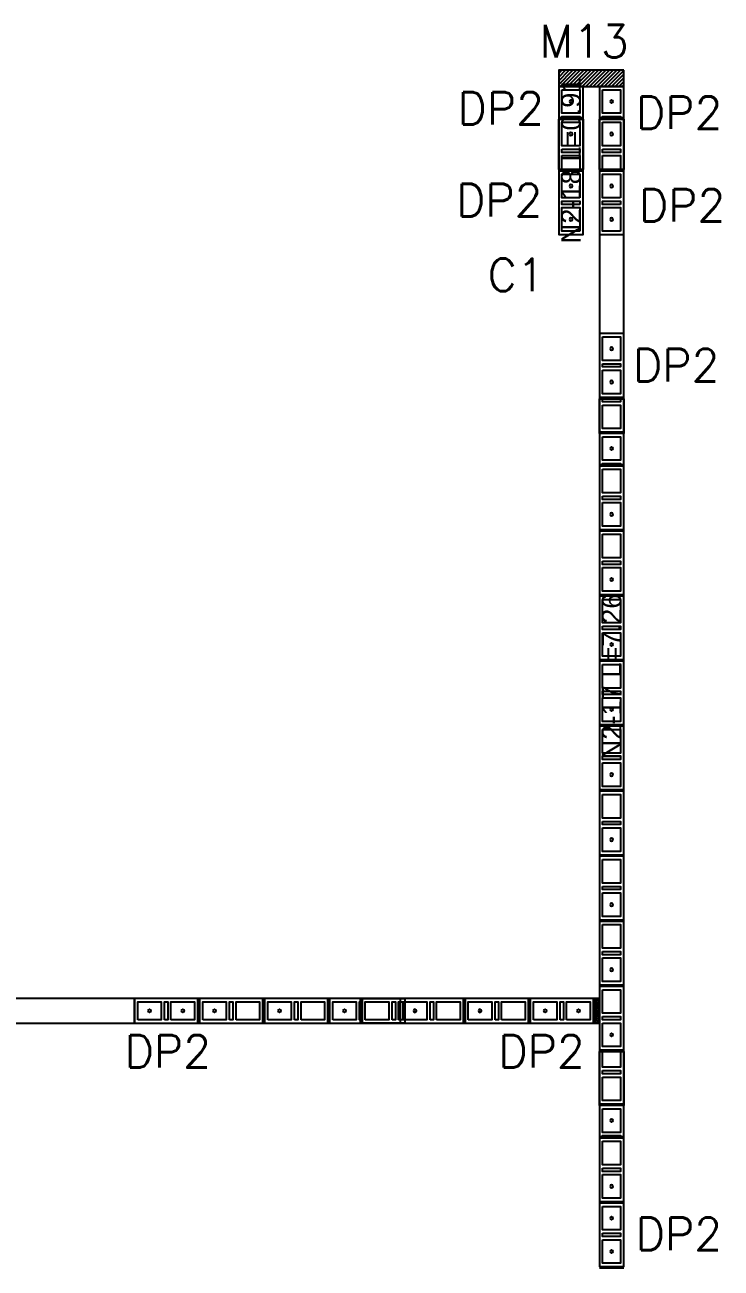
# Model space of a CAD drawing. Header units: metres. Extents: x -28.1 to 2.7, y -14.4 to 10.8.
# Drawn here: x -1.79 to 2.49, y 1.53 to 9.17 of the extents above; entities that cross this region are included whole.
import ezdxf
from ezdxf.enums import TextEntityAlignment as Align
from ezdxf.xclip import XClip

# ---------------------------------------------------------------- set-up
doc = ezdxf.new("R2010")
doc.units = ezdxf.units.M
doc.header["$XCLIPFRAME"] = 2
for name, color, linetype in [('BLOCK251', 1, 'Continuous'), ('BLOKS 008', 8, 'Continuous'), ('CUANT-MUROS-TEXTO', 7, 'Continuous'), ('hatch', 8, 'Continuous'), ('MOCHETAS 004', 4, 'Continuous'), ('N2 Muro de 15cm', 1, 'Continuous'), ('N2 Muro de 15cm - Vano puerta', 2, 'Continuous'), ('S-hatch 002', 2, 'Continuous'), ('S-text 003', 3, 'Continuous'), ('TEX5', 4, 'Continuous')]:
    doc.layers.add(name, color=color, linetype=linetype)
doc.styles.add('ROMANS', font='romans')
doc.styles.get("Standard").update_dxf_attribs({"font": 'arial.ttf'})

# ---------------------------------------------------------------- blocks, each defined once
blk = doc.blocks.new('*U29')
for points in [[(-0.075, 0.4), (0.075, 0.4), (0.075, 0.01), (-0.075, 0.01)], [(0.055, 0.38), (-0.055, 0.38), (-0.055, 0.235), (0.055, 0.235)], [(0.055, 0.215), (-0.055, 0.215), (-0.055, 0.195), (0.055, 0.195)], [(0.055, 0.175), (-0.055, 0.175), (-0.055, 0.03), (0.055, 0.03)]]:
    blk.add_lwpolyline(points, close=True)
at = {"color": 251}
blk.add_lwpolyline([(-0.075, 0), (0.075, 0)], dxfattribs=at)
at = {"color": 3}
for centre in [(0, 0.3075), (0, 0.1025)]:
    blk.add_circle(centre, 0.00953, dxfattribs=at)
blk = doc.blocks.new('*U30')
for points in [[(-0.075, 0.4), (0.075, 0.4), (0.075, 0.01), (-0.075, 0.01)], [(0.055, 0.38), (-0.055, 0.38), (-0.055, 0.235), (0.055, 0.235)], [(0.055, 0.215), (-0.055, 0.215), (-0.055, 0.195), (0.055, 0.195)], [(0.055, 0.175), (-0.055, 0.175), (-0.055, 0.03), (0.055, 0.03)]]:
    blk.add_lwpolyline(points, close=True)
at = {"color": 251}
blk.add_lwpolyline([(-0.075, 0), (0.075, 0)], dxfattribs=at)
at = {"color": 3}
blk.add_circle((0, 0.1025), 0.00953, dxfattribs=at)
blk = doc.blocks.new('*U31')
for points in [[(-0.075, 0.4), (0.075, 0.4), (0.075, 0.01), (-0.075, 0.01)], [(0.055, 0.38), (-0.055, 0.38), (-0.055, 0.235), (0.055, 0.235)], [(0.055, 0.215), (-0.055, 0.215), (-0.055, 0.195), (0.055, 0.195)], [(0.055, 0.175), (-0.055, 0.175), (-0.055, 0.03), (0.055, 0.03)]]:
    blk.add_lwpolyline(points, close=True)
at = {"color": 251}
blk.add_lwpolyline([(-0.075, 0), (0.075, 0)], dxfattribs=at)
at = {"color": 3}
blk.add_circle((0, 0.1025), 0.00953, dxfattribs=at)
blk = doc.blocks.new('*U17')
for points in [[(-0.075, 0.4), (0.075, 0.4), (0.075, 0.01), (-0.075, 0.01)], [(0.055, 0.38), (-0.055, 0.38), (-0.055, 0.235), (0.055, 0.235)], [(0.055, 0.215), (-0.055, 0.215), (-0.055, 0.195), (0.055, 0.195)], [(0.055, 0.175), (-0.055, 0.175), (-0.055, 0.03), (0.055, 0.03)]]:
    blk.add_lwpolyline(points, close=True)
blk = doc.blocks.new('*U32')
for points in [[(-0.075, 0.4), (0.075, 0.4), (0.075, 0.01), (-0.075, 0.01)], [(0.055, 0.38), (-0.055, 0.38), (-0.055, 0.235), (0.055, 0.235)], [(0.055, 0.215), (-0.055, 0.215), (-0.055, 0.195), (0.055, 0.195)], [(0.055, 0.175), (-0.055, 0.175), (-0.055, 0.03), (0.055, 0.03)]]:
    blk.add_lwpolyline(points, close=True)
at = {"color": 251}
blk.add_lwpolyline([(-0.075, 0), (0.075, 0)], dxfattribs=at)
at = {"color": 3}
blk.add_circle((0, 0.1025), 0.00953, dxfattribs=at)
blk = doc.blocks.new('*U33')
for points in [[(-0.075, 0.4), (0.075, 0.4), (0.075, 0.01), (-0.075, 0.01)], [(0.055, 0.38), (-0.055, 0.38), (-0.055, 0.235), (0.055, 0.235)], [(0.055, 0.215), (-0.055, 0.215), (-0.055, 0.195), (0.055, 0.195)], [(0.055, 0.175), (-0.055, 0.175), (-0.055, 0.03), (0.055, 0.03)]]:
    blk.add_lwpolyline(points, close=True)
at = {"color": 251}
blk.add_lwpolyline([(-0.075, 0), (0.075, 0)], dxfattribs=at)
at = {"color": 3}
blk.add_circle((0, 0.1025), 0.00953, dxfattribs=at)
blk = doc.blocks.new('*U34')
for points in [[(-0.075, 0.4), (0.075, 0.4), (0.075, 0.01), (-0.075, 0.01)], [(0.055, 0.38), (-0.055, 0.38), (-0.055, 0.235), (0.055, 0.235)], [(0.055, 0.215), (-0.055, 0.215), (-0.055, 0.195), (0.055, 0.195)], [(0.055, 0.175), (-0.055, 0.175), (-0.055, 0.03), (0.055, 0.03)]]:
    blk.add_lwpolyline(points, close=True)
at = {"color": 251}
blk.add_lwpolyline([(-0.075, 0), (0.075, 0)], dxfattribs=at)
at = {"color": 3}
blk.add_circle((0, 0.1025), 0.00953, dxfattribs=at)
blk = doc.blocks.new('*U35')
for points in [[(-0.075, 0.4), (0.075, 0.4), (0.075, 0.01), (-0.075, 0.01)], [(0.055, 0.38), (-0.055, 0.38), (-0.055, 0.235), (0.055, 0.235)], [(0.055, 0.215), (-0.055, 0.215), (-0.055, 0.195), (0.055, 0.195)], [(0.055, 0.175), (-0.055, 0.175), (-0.055, 0.03), (0.055, 0.03)]]:
    blk.add_lwpolyline(points, close=True)
at = {"color": 251}
blk.add_lwpolyline([(-0.075, 0), (0.075, 0)], dxfattribs=at)
at = {"color": 3}
blk.add_circle((0, 0.1025), 0.00953, dxfattribs=at)
blk = doc.blocks.new('*U36')
for points in [[(-0.075, 0.4), (0.075, 0.4), (0.075, 0.01), (-0.075, 0.01)], [(0.055, 0.38), (-0.055, 0.38), (-0.055, 0.235), (0.055, 0.235)], [(0.055, 0.215), (-0.055, 0.215), (-0.055, 0.195), (0.055, 0.195)], [(0.055, 0.175), (-0.055, 0.175), (-0.055, 0.03), (0.055, 0.03)]]:
    blk.add_lwpolyline(points, close=True)
at = {"color": 251}
blk.add_lwpolyline([(-0.075, 0), (0.075, 0)], dxfattribs=at)
at = {"color": 3}
blk.add_circle((0, 0.1025), 0.00953, dxfattribs=at)
blk = doc.blocks.new('*U37')
for points in [[(-0.075, 0.4), (0.075, 0.4), (0.075, 0.01), (-0.075, 0.01)], [(0.055, 0.38), (-0.055, 0.38), (-0.055, 0.235), (0.055, 0.235)], [(0.055, 0.215), (-0.055, 0.215), (-0.055, 0.195), (0.055, 0.195)], [(0.055, 0.175), (-0.055, 0.175), (-0.055, 0.03), (0.055, 0.03)]]:
    blk.add_lwpolyline(points, close=True)
at = {"color": 251}
blk.add_lwpolyline([(-0.075, 0), (0.075, 0)], dxfattribs=at)
at = {"color": 3}
blk.add_circle((0, 0.1025), 0.00953, dxfattribs=at)
blk = doc.blocks.new('*U38')
for points in [[(-0.075, 0.4), (0.075, 0.4), (0.075, 0.01), (-0.075, 0.01)], [(0.055, 0.38), (-0.055, 0.38), (-0.055, 0.235), (0.055, 0.235)], [(0.055, 0.215), (-0.055, 0.215), (-0.055, 0.195), (0.055, 0.195)], [(0.055, 0.175), (-0.055, 0.175), (-0.055, 0.03), (0.055, 0.03)]]:
    blk.add_lwpolyline(points, close=True)
at = {"color": 251}
blk.add_lwpolyline([(-0.075, 0), (0.075, 0)], dxfattribs=at)
at = {"color": 3}
blk.add_circle((0, 0.1025), 0.00953, dxfattribs=at)
blk = doc.blocks.new('*U39')
for points in [[(-0.075, 0.4), (0.075, 0.4), (0.075, 0.01), (-0.075, 0.01)], [(0.055, 0.38), (-0.055, 0.38), (-0.055, 0.235), (0.055, 0.235)], [(0.055, 0.215), (-0.055, 0.215), (-0.055, 0.195), (0.055, 0.195)], [(0.055, 0.175), (-0.055, 0.175), (-0.055, 0.03), (0.055, 0.03)]]:
    blk.add_lwpolyline(points, close=True)
at = {"color": 251}
blk.add_lwpolyline([(-0.075, 0), (0.075, 0)], dxfattribs=at)
at = {"color": 3}
blk.add_circle((0, 0.1025), 0.00953, dxfattribs=at)
blk = doc.blocks.new('*U40')
for points in [[(-0.075, 0.4), (0.075, 0.4), (0.075, 0.21), (-0.075, 0.21)], [(0.055, 0.38), (-0.055, 0.38), (-0.055, 0.235), (0.055, 0.235)]]:
    blk.add_lwpolyline(points, close=True)
at = {"color": 251}
blk.add_lwpolyline([(-0.075, 0.2), (0.075, 0.2)], dxfattribs=at)
blk.add_lwpolyline([(0.055, 0.21), (0.055, 0.215), (-0.055, 0.215), (-0.055, 0.21)])
at = {"color": 3}
blk.add_circle((0, 0.3075), 0.00953, dxfattribs=at)
blk = doc.blocks.new('*U41')
for points in [[(-0.075, 0.4), (0.075, 0.4), (0.075, 0.01), (-0.075, 0.01)], [(0.055, 0.38), (-0.055, 0.38), (-0.055, 0.235), (0.055, 0.235)], [(0.055, 0.215), (-0.055, 0.215), (-0.055, 0.195), (0.055, 0.195)], [(0.055, 0.175), (-0.055, 0.175), (-0.055, 0.03), (0.055, 0.03)]]:
    blk.add_lwpolyline(points, close=True)
at = {"color": 251}
blk.add_lwpolyline([(-0.075, 0), (0.075, 0)], dxfattribs=at)
at = {"color": 3}
for centre in [(0, 0.3075), (0, 0.1025)]:
    blk.add_circle(centre, 0.00953, dxfattribs=at)
blk = doc.blocks.new('*U42')
for points in [[(-0.075, 0.4), (0.075, 0.4), (0.075, 0.01), (-0.075, 0.01)], [(0.055, 0.38), (-0.055, 0.38), (-0.055, 0.235), (0.055, 0.235)], [(0.055, 0.215), (-0.055, 0.215), (-0.055, 0.195), (0.055, 0.195)], [(0.055, 0.175), (-0.055, 0.175), (-0.055, 0.03), (0.055, 0.03)]]:
    blk.add_lwpolyline(points, close=True)
at = {"color": 251}
blk.add_lwpolyline([(-0.075, 0), (0.075, 0)], dxfattribs=at)
at = {"color": 3}
for centre in [(0, 0.3075), (0, 0.1025)]:
    blk.add_circle(centre, 0.00953, dxfattribs=at)
blk = doc.blocks.new('*U43')
for points in [[(-0.075, 0.4), (0.075, 0.4), (0.075, 0.21), (-0.075, 0.21)], [(0.055, 0.38), (-0.055, 0.38), (-0.055, 0.235), (0.055, 0.235)]]:
    blk.add_lwpolyline(points, close=True)
at = {"color": 251}
blk.add_lwpolyline([(-0.075, 0.2), (0.075, 0.2)], dxfattribs=at)
blk.add_lwpolyline([(0.055, 0.21), (0.055, 0.215), (-0.055, 0.215), (-0.055, 0.21)])
at = {"color": 3}
blk.add_circle((0, 0.3075), 0.00953, dxfattribs=at)
blk = doc.blocks.new('*U44')
for points in [[(-0.075, 0.4), (0.075, 0.4), (0.075, 0.01), (-0.075, 0.01)], [(0.055, 0.38), (-0.055, 0.38), (-0.055, 0.235), (0.055, 0.235)], [(0.055, 0.215), (-0.055, 0.215), (-0.055, 0.195), (0.055, 0.195)], [(0.055, 0.175), (-0.055, 0.175), (-0.055, 0.03), (0.055, 0.03)]]:
    blk.add_lwpolyline(points, close=True)
at = {"color": 3}
blk.add_circle((0, 0.3075), 0.00953, dxfattribs=at)
blk = doc.blocks.new('*U207')
for points in [[(-0.075, 0.4), (0.075, 0.4), (0.075, 0.01), (-0.075, 0.01)], [(0.055, 0.38), (-0.055, 0.38), (-0.055, 0.235), (0.055, 0.235)], [(0.055, 0.215), (-0.055, 0.215), (-0.055, 0.195), (0.055, 0.195)], [(0.055, 0.175), (-0.055, 0.175), (-0.055, 0.03), (0.055, 0.03)]]:
    blk.add_lwpolyline(points, close=True)
at = {"color": 251}
blk.add_lwpolyline([(-0.075, 0), (0.075, 0)], dxfattribs=at)
at = {"color": 3}
for centre in [(0, 0.3075), (0, 0.1025)]:
    blk.add_circle(centre, 0.00953, dxfattribs=at)
blk = doc.blocks.new('*U208')
for points in [[(-0.075, 0.4), (0.075, 0.4), (0.075, 0.21), (-0.075, 0.21)], [(0.055, 0.38), (-0.055, 0.38), (-0.055, 0.235), (0.055, 0.235)]]:
    blk.add_lwpolyline(points, close=True)
at = {"color": 251}
blk.add_lwpolyline([(-0.075, 0.2), (0.075, 0.2)], dxfattribs=at)
blk.add_lwpolyline([(0.055, 0.21), (0.055, 0.215), (-0.055, 0.215), (-0.055, 0.21)])
at = {"color": 3}
blk.add_circle((0, 0.3075), 0.00953, dxfattribs=at)
blk = doc.blocks.new('*U209')
for points in [[(-0.075, 0.4), (0.075, 0.4), (0.075, 0.01), (-0.075, 0.01)], [(0.055, 0.38), (-0.055, 0.38), (-0.055, 0.235), (0.055, 0.235)], [(0.055, 0.215), (-0.055, 0.215), (-0.055, 0.195), (0.055, 0.195)], [(0.055, 0.175), (-0.055, 0.175), (-0.055, 0.03), (0.055, 0.03)]]:
    blk.add_lwpolyline(points, close=True)
at = {"color": 3}
blk.add_circle((0, 0.3075), 0.00953, dxfattribs=at)
blk = doc.blocks.new('*U281')
for points in [[(-0.075, 0.4), (0.075, 0.4), (0.075, 0.01), (-0.075, 0.01)], [(0.055, 0.38), (-0.055, 0.38), (-0.055, 0.235), (0.055, 0.235)], [(0.055, 0.215), (-0.055, 0.215), (-0.055, 0.195), (0.055, 0.195)], [(0.055, 0.175), (-0.055, 0.175), (-0.055, 0.03), (0.055, 0.03)]]:
    blk.add_lwpolyline(points, close=True)
at = {"color": 251}
blk.add_lwpolyline([(-0.075, 0), (0.075, 0)], dxfattribs=at)
at = {"color": 3}
for centre in [(0, 0.3075), (0, 0.1025)]:
    blk.add_circle(centre, 0.00953, dxfattribs=at)
blk = doc.blocks.new('*U282')
for points in [[(-0.075, 0.4), (0.075, 0.4), (0.075, 0.01), (-0.075, 0.01)], [(0.055, 0.38), (-0.055, 0.38), (-0.055, 0.235), (0.055, 0.235)], [(0.055, 0.215), (-0.055, 0.215), (-0.055, 0.195), (0.055, 0.195)], [(0.055, 0.175), (-0.055, 0.175), (-0.055, 0.03), (0.055, 0.03)]]:
    blk.add_lwpolyline(points, close=True)
at = {"color": 251}
blk.add_lwpolyline([(-0.075, 0), (0.075, 0)], dxfattribs=at)
at = {"color": 3}
blk.add_circle((0, 0.3075), 0.00953, dxfattribs=at)
blk = doc.blocks.new('*U283')
for points in [[(-0.075, 0.4), (0.075, 0.4), (0.075, 0.01), (-0.075, 0.01)], [(0.055, 0.38), (-0.055, 0.38), (-0.055, 0.235), (0.055, 0.235)], [(0.055, 0.215), (-0.055, 0.215), (-0.055, 0.195), (0.055, 0.195)], [(0.055, 0.175), (-0.055, 0.175), (-0.055, 0.03), (0.055, 0.03)]]:
    blk.add_lwpolyline(points, close=True)
at = {"color": 251}
blk.add_lwpolyline([(-0.075, 0), (0.075, 0)], dxfattribs=at)
at = {"color": 3}
blk.add_circle((0, 0.3075), 0.00953, dxfattribs=at)
blk = doc.blocks.new('*U284')
for points in [[(-0.075, 0.4), (0.075, 0.4), (0.075, 0.01), (-0.075, 0.01)], [(0.055, 0.38), (-0.055, 0.38), (-0.055, 0.235), (0.055, 0.235)], [(0.055, 0.215), (-0.055, 0.215), (-0.055, 0.195), (0.055, 0.195)], [(0.055, 0.175), (-0.055, 0.175), (-0.055, 0.03), (0.055, 0.03)]]:
    blk.add_lwpolyline(points, close=True)
blk = doc.blocks.new('*U285')
for points in [[(-0.075, 0.4), (0.075, 0.4), (0.075, 0.01), (-0.075, 0.01)], [(0.055, 0.38), (-0.055, 0.38), (-0.055, 0.235), (0.055, 0.235)], [(0.055, 0.215), (-0.055, 0.215), (-0.055, 0.195), (0.055, 0.195)], [(0.055, 0.175), (-0.055, 0.175), (-0.055, 0.03), (0.055, 0.03)]]:
    blk.add_lwpolyline(points, close=True)
at = {"color": 251}
blk.add_lwpolyline([(-0.075, 0), (0.075, 0)], dxfattribs=at)
at = {"color": 3}
for centre in [(0, 0.3075), (0, 0.1025)]:
    blk.add_circle(centre, 0.00953, dxfattribs=at)
blk = doc.blocks.new('*U241')
for points in [[(-0.075, 0.4), (0.075, 0.4), (0.075, 0.01), (-0.075, 0.01)], [(0.055, 0.38), (-0.055, 0.38), (-0.055, 0.235), (0.055, 0.235)], [(0.055, 0.215), (-0.055, 0.215), (-0.055, 0.195), (0.055, 0.195)], [(0.055, 0.175), (-0.055, 0.175), (-0.055, 0.03), (0.055, 0.03)]]:
    blk.add_lwpolyline(points, close=True)
at = {"color": 251}
blk.add_lwpolyline([(-0.075, 0), (0.075, 0)], dxfattribs=at)
at = {"color": 3}
blk.add_circle((0, 0.3075), 0.00953, dxfattribs=at)
blk = doc.blocks.new('*U286')
for points in [[(-0.075, 0.4), (0.075, 0.4), (0.075, 0.21), (-0.075, 0.21)], [(0.055, 0.38), (-0.055, 0.38), (-0.055, 0.235), (0.055, 0.235)]]:
    blk.add_lwpolyline(points, close=True)
at = {"color": 251}
blk.add_lwpolyline([(-0.075, 0.2), (0.075, 0.2)], dxfattribs=at)
blk.add_lwpolyline([(0.055, 0.21), (0.055, 0.215), (-0.055, 0.215), (-0.055, 0.21)])
at = {"color": 3}
blk.add_circle((0, 0.3075), 0.00953, dxfattribs=at)
blk = doc.blocks.new('*U313')
for points in [[(-0.075, 0.4), (0.075, 0.4), (0.075, 0.21), (-0.075, 0.21)], [(0.055, 0.38), (-0.055, 0.38), (-0.055, 0.235), (0.055, 0.235)]]:
    blk.add_lwpolyline(points, close=True)
at = {"color": 251}
blk.add_lwpolyline([(-0.075, 0.2), (0.075, 0.2)], dxfattribs=at)
blk.add_lwpolyline([(0.055, 0.21), (0.055, 0.215), (-0.055, 0.215), (-0.055, 0.21)])
at = {"color": 3}
blk.add_circle((0, 0.3075), 0.00953, dxfattribs=at)

msp = doc.modelspace()

# ---------------------------------------------------------------- hatches: boundary and pattern name
at = {"layer": 'hatch'}
h = msp.add_hatch(dxfattribs=at)
h.set_pattern_fill('HONEY', color=256, scale=0.0025, angle=193.92111)
h.set_pattern_definition([(193.92111344, (2288.865176, 3984.521032), (-0.009902733568, -0.00953664439), [0.0079375, -0.015875]), (313.92111344, (2288.865176, 3984.521032), (0.013210343092, -0.003807696642), [0.0079375, -0.015875]), (253.92111344, (2288.865176, 3984.521032), (0.003307609524, -0.013344341032), [-0.015875, 0.0079375])])
h.paths.add_polyline_path([(1.739, 3.0363), (1.739, 3.1862), (1.7128, 3.1862), (1.7128, 3.0363)])
at = {"layer": 'S-hatch 002'}
h = msp.add_hatch(dxfattribs=at)
h.set_pattern_fill('ANSI31', color=256, scale=0.005)
h.paths.add_polyline_path([(1.489, 8.8451), (1.489, 8.795), (1.639, 8.795), (1.739, 8.795), (1.814, 8.795), (1.814, 8.8451)])
h.paths.add_polyline_path([(1.814, 8.8451), (1.814, 8.895), (1.489, 8.895), (1.489, 8.8451)])
h.paths.add_polyline_path([(1.889, 8.8451), (1.889, 8.895), (1.814, 8.895), (1.814, 8.8451), (1.889, 8.8451)])
h.paths.add_polyline_path([(1.889, 8.795), (1.889, 8.8451), (1.814, 8.8451), (1.814, 8.795), (1.889, 8.795)])

# ---------------------------------------------------------------- linework, layer by layer
at = {"layer": 'hatch'}
msp.add_lwpolyline([(1.739, 3.0363), (1.739, 3.1862), (1.7128, 3.1862), (1.7128, 3.0363)], close=True, dxfattribs=at)
at = {"layer": 'MOCHETAS 004'}
msp.add_lwpolyline([(1.889, 8.895), (1.489, 8.895), (1.489, 8.795), (1.889, 8.795), (1.889, 8.895)], dxfattribs=at)
at = {"layer": 'N2 Muro de 15cm'}
for points in [[(1.639, 7.8852), (1.639, 8.795), (1.489, 8.795), (1.489, 7.8852)], [(1.889, 1.5391), (1.889, 8.795), (1.739, 8.795), (1.739, 1.5391)], [(1.739, 3.1862), (-1.121, 3.1862), (-1.121, 3.0362), (1.739, 3.0362)]]:
    msp.add_lwpolyline(points, close=True, dxfattribs=at)
at = {"layer": 'N2 Muro de 15cm - Vano puerta'}
msp.add_lwpolyline([(-1.121, 3.1862), (-2.021, 3.1862), (-2.021, 3.0362), (-1.121, 3.0362)], close=True, dxfattribs=at)

# ---------------------------------------------------------------- block references
at = {"layer": 'BLOCK251', "xscale": -1}
for name, p in [('*U43', (1.814, 8.395)), ('*U41', (1.814, 6.8752)), ('*U40', (1.814, 6.2613)), ('*U39', (1.814, 6.0613)), ('*U38', (1.814, 5.6613)), ('*U37', (1.814, 5.2613)), ('*U36', (1.814, 4.8613)), ('*U35', (1.814, 4.4613)), ('*U34', (1.814, 4.0613)), ('*U33', (1.814, 3.6613)), ('*U32', (1.814, 3.2613)), ('*U31', (1.814, 2.8613)), ('*U313', (1.814, 2.1291)), ('*U30', (1.814, 1.9291)), ('*U29', (1.814, 1.5291))]:
    msp.add_blockref(name, p, dxfattribs=at)
at = {"layer": 'BLOCK251'}
ref = msp.add_blockref('*U44', (1.814, 8.195), dxfattribs=dict(at, xscale=-1))
XClip(ref).set_block_clipping_path([(-0.0749999988, 0.0901657015), (0.0749999999, 0.4)])
at = {"layer": 'BLOCK251', "xscale": -1, "rotation": 180}
msp.add_blockref('*U42', (1.814, 8.2852), dxfattribs=at)
at = {"layer": 'BLOCK251'}
ref = msp.add_blockref('*U17', (1.814, 6.6613), dxfattribs=dict(at, xscale=-1))
XClip(ref).set_block_clipping_path([(-0.0749999198, 0), (0.0749999999, 0.2139036802)])
ref = msp.add_blockref('*U17', (1.814, 2.5291), dxfattribs=dict(at, xscale=-1))
XClip(ref).set_block_clipping_path([(-0.0749999999, 0), (0.0749999999, 0.3321252724)])
at = {"layer": 'BLOKS 008', "xscale": -1}
msp.add_blockref('*U208', (1.564, 8.395), dxfattribs=at)
at = {"layer": 'BLOKS 008'}
ref = msp.add_blockref('*U209', (1.564, 8.195), dxfattribs=dict(at, xscale=-1))
XClip(ref).set_block_clipping_path([(-0.0749999988, 0.0901657015), (0.0749999999, 0.4)])
at = {"layer": 'BLOKS 008', "xscale": -1}
for name, p, rotation in [('*U207', (1.564, 8.2852), 180), ('*U281', (-0.721, 3.1113), 89.99999999999972), ('*U282', (-0.321, 3.1113), 89.99999999999972), ('*U283', (0.079, 3.1113), 89.99999999999969), ('*U286', (0.479, 3.1113), 89.99999999999969), ('*U241', (0.9128, 3.1112), 89.99999999999974), ('*U241', (1.3128, 3.1112), 89.99999999999974), ('*U285', (1.7128, 3.1112), 89.99999999999974)]:
    msp.add_blockref(name, p, dxfattribs=dict(at, rotation=rotation))
at = {"layer": 'BLOKS 008'}
ref = msp.add_blockref('*U284', (0.679, 3.1113), dxfattribs=dict(at, xscale=-1, rotation=89.99999999999957))
XClip(ref).set_block_clipping_path([(-0.0749631054, 0.136168765), (0.0750000001, 0.4)])

# ---------------------------------------------------------------- texts
at = {"layer": 'CUANT-MUROS-TEXTO'}
for s, p in [('N2-18 L=0.91', (1.564, 8.3401)), ('N2-17 L=7.26', (1.814, 5.1671))]:
    msp.add_text(s, height=0.12, rotation=90, dxfattribs=at).set_placement(p, align=Align.MIDDLE_CENTER)
at = {"layer": 'S-text 003', "style": 'ROMANS'}
for s, p in [('M13', (1.9197, 8.9738)), ('DP2', (1.3982, 8.561)), ('DP2', (2.4955, 8.5337)), ('DP2', (1.3891, 7.9964)), ('DP2', (2.5137, 7.9645)), ('DP2', (2.4773, 6.981)), ('DP2', (-0.65, 2.7625)), ('DP2', (1.6494, 2.7625)), ('DP2', (2.4942, 1.6395))]:
    msp.add_text(s, height=0.2, dxfattribs=at).set_placement(p, align=Align.RIGHT)
at = {"layer": 'TEX5', "style": 'ROMANS'}
msp.add_text('C1', height=0.2, dxfattribs=at).set_placement((1.403, 7.5365), align=Align.RIGHT)

doc.saveas('drawing.dxf')
